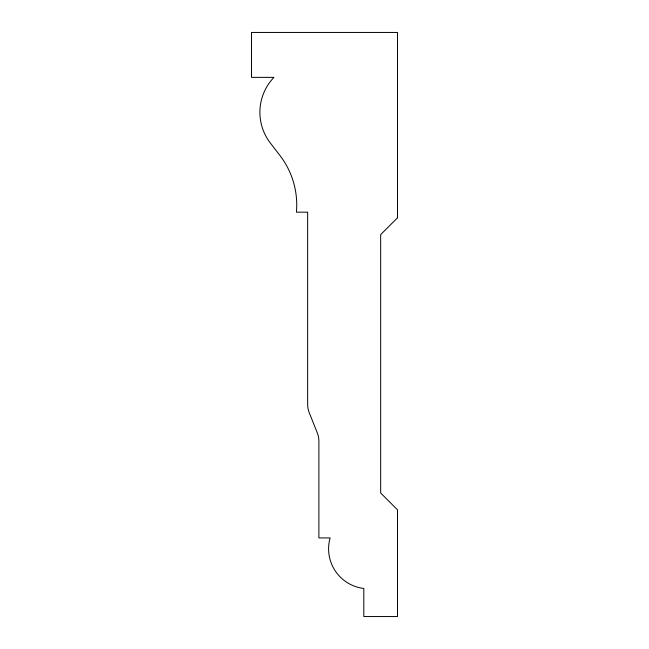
<?xml version="1.0" encoding="UTF-8"?>
<svg xmlns="http://www.w3.org/2000/svg" width="649" height="649" viewBox="0 0 649 649"><rect width="100%" height="100%" fill="white"/><g stroke="black" fill="none" stroke-linecap="round" stroke-linejoin="round"><path stroke-width="0.97" d="M397.512 217.788L380.663 234.638L380.663 492.989L397.512 509.838L397.512 616.55L363.813 616.55L363.813 588.465A39.905 39.905 0 0 1 330.114 537.924L318.886 537.924L318.886 441.15A22.464 22.464 0 0 0 317.28 432.81L309.257 412.764A22.464 22.464 0 0 1 307.65 404.416L307.65 212.174L296.415 212.174A81.303 81.303 0 0 0 279.76 155.241L270.43 143.161A50.435 50.435 0 0 1 273.951 77.377L251.488 77.377L251.488 32.45L397.512 32.45L397.512 217.788"/></g></svg>
